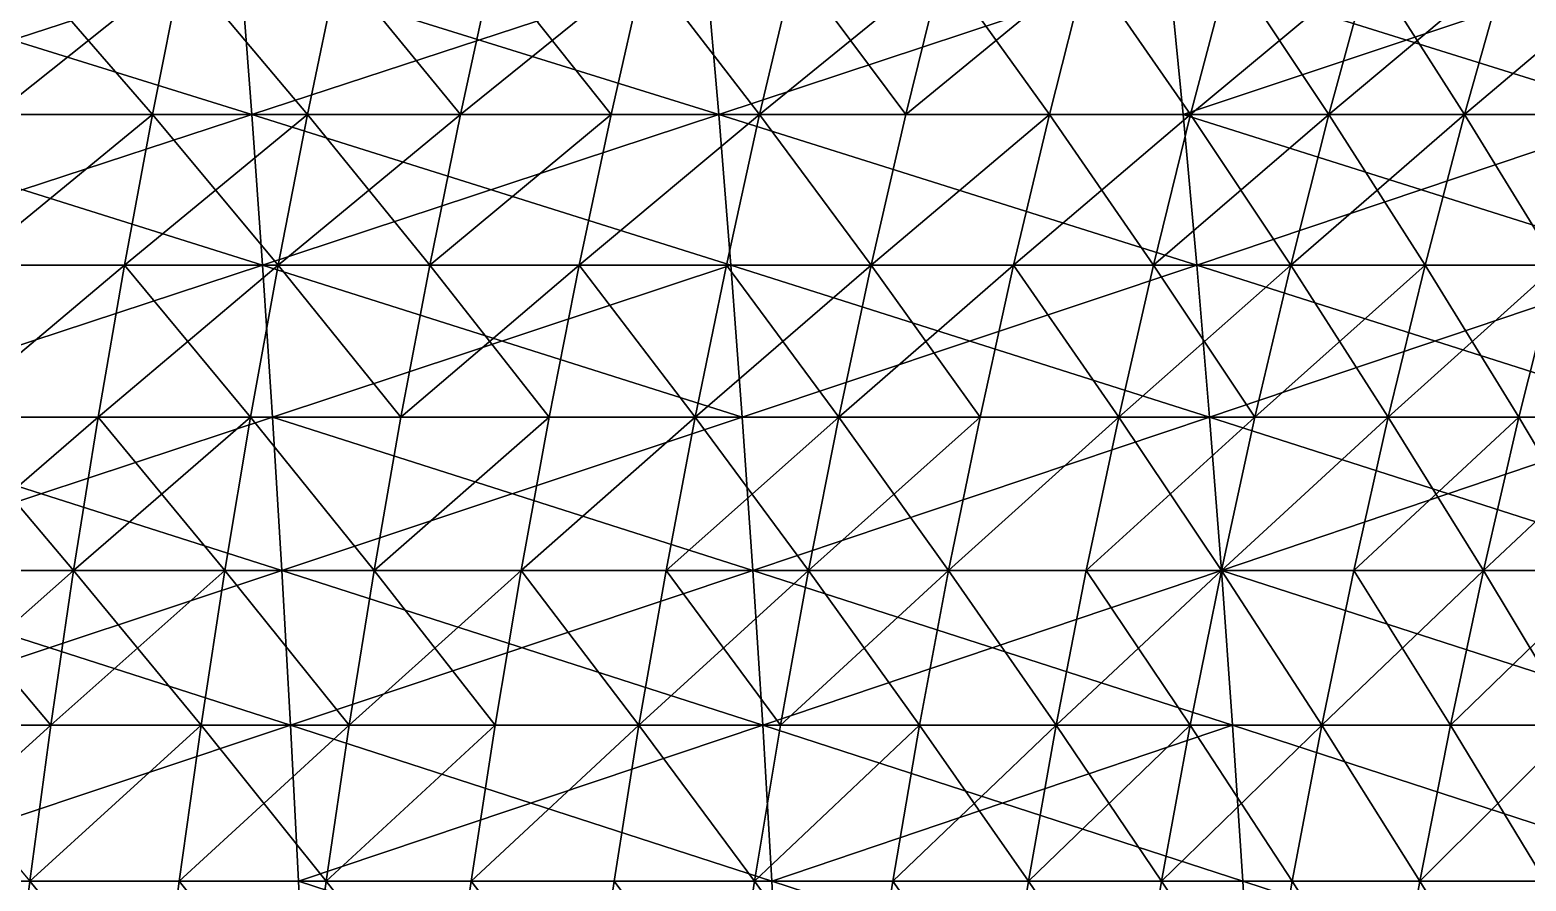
# Model space of a CAD drawing. Header units: millimetres. Extents: x -3250 to 6200, y -3250 to 3250.
# Drawn here: x 4178.6 to 4362.1, y 216.7 to 321.1 of the extents above; entities that cross this region are included whole.
import ezdxf

# ---------------------------------------------------------------- set-up
doc = ezdxf.new("R2010")
doc.units = ezdxf.units.MM
doc.header["$MEASUREMENT"] = 0
doc.layers.add('MESH_3D', color=2, linetype='CONTINUOUS')

msp = doc.modelspace()

# ---------------------------------------------------------------- linework, layer by layer
at = {"layer": 'MESH_3D'}
for points in [[(4147.15, 329.03, 496.81), (4204.46, 329.03, 506.18), (4205.85, 310.75, 498.33)], [(4147.15, 329.03, 496.81), (4205.85, 310.75, 498.33), (4148.34, 310.75, 488.92)], [(4204.46, 329.03, 26193.82), (4147.15, 329.03, 26203.19), (4148.34, 310.75, 26211.08)], [(4204.46, 329.03, 26193.82), (4148.34, 310.75, 26211.08), (4205.85, 310.75, 26201.67)], [(4174.36, 310.75, 2022.63), (4193.63, 310.75, 2032.2), (4197.27, 329.03, 2025.1)], [(4174.36, 310.75, 2022.63), (4197.27, 329.03, 2025.1), (4177.82, 329.03, 2015.44)], [(4193.63, 310.75, 24667.8), (4174.36, 310.75, 24677.37), (4177.82, 329.03, 24684.56)], [(4193.63, 310.75, 24667.8), (4177.82, 329.03, 24684.56), (4197.27, 329.03, 24674.9)], [(4193.63, 310.75, 2032.2), (4212.65, 310.75, 2042.25), (4197.27, 329.03, 2025.1)], [(4212.65, 310.75, 24657.75), (4193.63, 310.75, 24667.8), (4197.27, 329.03, 24674.9)], [(4197.27, 329.03, 2025.1), (4212.65, 310.75, 2042.25), (4216.46, 329.03, 2035.25)], [(4212.65, 310.75, 24657.75), (4197.27, 329.03, 24674.9), (4216.46, 329.03, 24664.75)], [(4204.46, 329.03, 506.18), (4261.52, 329.03, 516.98), (4263.1, 310.75, 509.16)], [(4204.46, 329.03, 506.18), (4263.1, 310.75, 509.16), (4205.85, 310.75, 498.33)], [(4261.52, 329.03, 26183.02), (4204.46, 329.03, 26193.82), (4205.85, 310.75, 26201.67)], [(4261.52, 329.03, 26183.02), (4205.85, 310.75, 26201.67), (4263.1, 310.75, 26190.84)], [(4212.65, 310.75, 2042.25), (4231.41, 310.75, 2052.78), (4216.46, 329.03, 2035.25)], [(4231.41, 310.75, 24647.22), (4212.65, 310.75, 24657.75), (4216.46, 329.03, 24664.75)], [(4216.46, 329.03, 2035.25), (4231.41, 310.75, 2052.78), (4235.4, 329.03, 2045.87)], [(4231.41, 310.75, 24647.22), (4216.46, 329.03, 24664.75), (4235.4, 329.03, 24654.13)], [(4231.41, 310.75, 2052.78), (4249.9, 310.75, 2063.76), (4254.06, 329.03, 2056.96)], [(4231.41, 310.75, 2052.78), (4254.06, 329.03, 2056.96), (4235.4, 329.03, 2045.87)], [(4249.9, 310.75, 24636.24), (4231.41, 310.75, 24647.22), (4235.4, 329.03, 24654.13)], [(4249.9, 310.75, 24636.24), (4235.4, 329.03, 24654.13), (4254.06, 329.03, 24643.04)], [(4249.9, 310.75, 2063.76), (4268.12, 310.75, 2075.21), (4254.06, 329.03, 2056.96)], [(4268.12, 310.75, 24624.79), (4249.9, 310.75, 24636.24), (4254.06, 329.03, 24643.04)], [(4254.06, 329.03, 2056.96), (4268.12, 310.75, 2075.21), (4272.45, 329.03, 2068.51)], [(4268.12, 310.75, 24624.79), (4254.06, 329.03, 24643.04), (4272.45, 329.03, 24631.49)], [(4261.52, 329.03, 516.98), (4318.3, 329.03, 529.19), (4263.1, 310.75, 509.16)], [(4318.3, 329.03, 26170.81), (4261.52, 329.03, 26183.02), (4263.1, 310.75, 26190.84)], [(4263.1, 310.75, 509.16), (4318.3, 329.03, 529.19), (4320.07, 310.75, 521.42)], [(4318.3, 329.03, 26170.81), (4263.1, 310.75, 26190.84), (4320.07, 310.75, 26178.58)], [(4268.12, 310.75, 2075.21), (4290.54, 329.03, 2080.52), (4272.45, 329.03, 2068.51)], [(4268.12, 310.75, 2075.21), (4286.04, 310.75, 2087.11), (4290.54, 329.03, 2080.52)], [(4286.04, 310.75, 24612.89), (4268.12, 310.75, 24624.79), (4272.45, 329.03, 24631.49)], [(4286.04, 310.75, 24612.89), (4272.45, 329.03, 24631.49), (4290.54, 329.03, 24619.48)], [(4286.04, 310.75, 2087.11), (4303.67, 310.75, 2099.44), (4308.32, 329.03, 2092.97)], [(4286.04, 310.75, 2087.11), (4308.32, 329.03, 2092.97), (4290.54, 329.03, 2080.52)], [(4303.67, 310.75, 24600.56), (4286.04, 310.75, 24612.89), (4290.54, 329.03, 24619.48)], [(4303.67, 310.75, 24600.56), (4290.54, 329.03, 24619.48), (4308.32, 329.03, 24607.03)], [(4303.67, 310.75, 2099.44), (4320.97, 310.75, 2112.22), (4308.32, 329.03, 2092.97)], [(4320.97, 310.75, 24587.78), (4303.67, 310.75, 24600.56), (4308.32, 329.03, 24607.03)], [(4308.32, 329.03, 2092.97), (4320.97, 310.75, 2112.22), (4325.79, 329.03, 2105.86)], [(4320.97, 310.75, 24587.78), (4308.32, 329.03, 24607.03), (4325.79, 329.03, 24594.14)], [(4318.3, 329.03, 529.19), (4376.72, 310.75, 535.09), (4320.07, 310.75, 521.42)], [(4318.3, 329.03, 529.19), (4374.75, 329.03, 542.82), (4376.72, 310.75, 535.09)], [(4374.75, 329.03, 26157.18), (4318.3, 329.03, 26170.81), (4320.07, 310.75, 26178.58)], [(4374.75, 329.03, 26157.18), (4320.07, 310.75, 26178.58), (4376.72, 310.75, 26164.91)], [(4320.97, 310.75, 2112.22), (4342.93, 329.03, 2119.18), (4325.79, 329.03, 2105.86)], [(4320.97, 310.75, 2112.22), (4337.96, 310.75, 2125.42), (4342.93, 329.03, 2119.18)], [(4337.96, 310.75, 24574.58), (4320.97, 310.75, 24587.78), (4325.79, 329.03, 24594.14)], [(4337.96, 310.75, 24574.58), (4325.79, 329.03, 24594.14), (4342.93, 329.03, 24580.82)], [(4337.96, 310.75, 2125.42), (4359.74, 329.03, 2132.93), (4342.93, 329.03, 2119.18)], [(4337.96, 310.75, 2125.42), (4354.61, 310.75, 2139.04), (4359.74, 329.03, 2132.93)], [(4354.61, 310.75, 24560.96), (4337.96, 310.75, 24574.58), (4342.93, 329.03, 24580.82)], [(4354.61, 310.75, 24560.96), (4342.93, 329.03, 24580.82), (4359.74, 329.03, 24567.07)], [(4354.61, 310.75, 2139.04), (4370.92, 310.75, 2153.07), (4376.19, 329.03, 2147.09)], [(4354.61, 310.75, 2139.04), (4376.19, 329.03, 2147.09), (4359.74, 329.03, 2132.93)], [(4370.92, 310.75, 24546.93), (4354.61, 310.75, 24560.96), (4359.74, 329.03, 24567.07)], [(4370.92, 310.75, 24546.93), (4359.74, 329.03, 24567.07), (4376.19, 329.03, 24552.91)], [(4148.34, 310.75, 488.92), (4205.85, 310.75, 498.33), (4207.15, 292.27, 490.92)], [(4148.34, 310.75, 488.92), (4207.15, 292.27, 490.92), (4149.46, 292.27, 481.49)], [(4205.85, 310.75, 26201.67), (4148.34, 310.75, 26211.08), (4149.46, 292.27, 26218.51)], [(4205.85, 310.75, 26201.67), (4149.46, 292.27, 26218.51), (4207.15, 292.27, 26209.08)], [(4171.1, 292.27, 2029.4), (4193.63, 310.75, 2032.2), (4174.36, 310.75, 2022.63)], [(4171.1, 292.27, 2029.4), (4190.2, 292.27, 2038.89), (4193.63, 310.75, 2032.2)], [(4193.63, 310.75, 24667.8), (4171.1, 292.27, 24670.6), (4174.36, 310.75, 24677.37)], [(4190.2, 292.27, 24661.11), (4171.1, 292.27, 24670.6), (4193.63, 310.75, 24667.8)], [(4190.2, 292.27, 2038.89), (4209.05, 292.27, 2048.86), (4212.65, 310.75, 2042.25)], [(4190.2, 292.27, 2038.89), (4212.65, 310.75, 2042.25), (4193.63, 310.75, 2032.2)], [(4209.05, 292.27, 24651.14), (4190.2, 292.27, 24661.11), (4193.63, 310.75, 24667.8)], [(4209.05, 292.27, 24651.14), (4193.63, 310.75, 24667.8), (4212.65, 310.75, 24657.75)], [(4205.85, 310.75, 498.33), (4264.59, 292.27, 501.79), (4207.15, 292.27, 490.92)], [(4205.85, 310.75, 498.33), (4263.1, 310.75, 509.16), (4264.59, 292.27, 501.79)], [(4263.1, 310.75, 26190.84), (4205.85, 310.75, 26201.67), (4207.15, 292.27, 26209.08)], [(4263.1, 310.75, 26190.84), (4207.15, 292.27, 26209.08), (4264.59, 292.27, 26198.21)], [(4209.05, 292.27, 2048.86), (4231.41, 310.75, 2052.78), (4212.65, 310.75, 2042.25)], [(4209.05, 292.27, 2048.86), (4227.65, 292.27, 2059.29), (4231.41, 310.75, 2052.78)], [(4227.65, 292.27, 24640.71), (4209.05, 292.27, 24651.14), (4212.65, 310.75, 24657.75)], [(4227.65, 292.27, 24640.71), (4212.65, 310.75, 24657.75), (4231.41, 310.75, 24647.22)], [(4227.65, 292.27, 2059.29), (4249.9, 310.75, 2063.76), (4231.41, 310.75, 2052.78)], [(4227.65, 292.27, 2059.29), (4245.98, 292.27, 2070.18), (4249.9, 310.75, 2063.76)], [(4249.9, 310.75, 24636.24), (4227.65, 292.27, 24640.71), (4231.41, 310.75, 24647.22)], [(4245.98, 292.27, 24629.82), (4227.65, 292.27, 24640.71), (4249.9, 310.75, 24636.24)], [(4245.98, 292.27, 2070.18), (4268.12, 310.75, 2075.21), (4249.9, 310.75, 2063.76)], [(4245.98, 292.27, 2070.18), (4264.04, 292.27, 2081.52), (4268.12, 310.75, 2075.21)], [(4268.12, 310.75, 24624.79), (4245.98, 292.27, 24629.82), (4249.9, 310.75, 24636.24)], [(4264.04, 292.27, 24618.48), (4245.98, 292.27, 24629.82), (4268.12, 310.75, 24624.79)], [(4263.1, 310.75, 509.16), (4321.74, 292.27, 514.09), (4264.59, 292.27, 501.79)], [(4263.1, 310.75, 509.16), (4320.07, 310.75, 521.42), (4321.74, 292.27, 514.09)], [(4321.74, 292.27, 26185.91), (4263.1, 310.75, 26190.84), (4264.59, 292.27, 26198.21)], [(4320.07, 310.75, 26178.58), (4263.1, 310.75, 26190.84), (4321.74, 292.27, 26185.91)], [(4264.04, 292.27, 2081.52), (4281.81, 292.27, 2093.32), (4268.12, 310.75, 2075.21)], [(4281.81, 292.27, 24606.68), (4264.04, 292.27, 24618.48), (4268.12, 310.75, 24624.79)], [(4268.12, 310.75, 2075.21), (4281.81, 292.27, 2093.32), (4286.04, 310.75, 2087.11)], [(4281.81, 292.27, 24606.68), (4268.12, 310.75, 24624.79), (4286.04, 310.75, 24612.89)], [(4281.81, 292.27, 2093.32), (4303.67, 310.75, 2099.44), (4286.04, 310.75, 2087.11)], [(4281.81, 292.27, 2093.32), (4299.28, 292.27, 2105.55), (4303.67, 310.75, 2099.44)], [(4303.67, 310.75, 24600.56), (4281.81, 292.27, 24606.68), (4286.04, 310.75, 24612.89)], [(4299.28, 292.27, 24594.45), (4281.81, 292.27, 24606.68), (4303.67, 310.75, 24600.56)], [(4299.28, 292.27, 2105.55), (4320.97, 310.75, 2112.22), (4303.67, 310.75, 2099.44)], [(4299.28, 292.27, 2105.55), (4316.43, 292.27, 2118.21), (4320.97, 310.75, 2112.22)], [(4316.43, 292.27, 24581.79), (4299.28, 292.27, 24594.45), (4303.67, 310.75, 24600.56)], [(4316.43, 292.27, 24581.79), (4303.67, 310.75, 24600.56), (4320.97, 310.75, 24587.78)], [(4316.43, 292.27, 2118.21), (4333.27, 292.27, 2131.3), (4337.96, 310.75, 2125.42)], [(4316.43, 292.27, 2118.21), (4337.96, 310.75, 2125.42), (4320.97, 310.75, 2112.22)], [(4333.27, 292.27, 24568.7), (4316.43, 292.27, 24581.79), (4320.97, 310.75, 24587.78)], [(4320.07, 310.75, 521.42), (4378.57, 292.27, 527.81), (4321.74, 292.27, 514.09)], [(4320.07, 310.75, 521.42), (4376.72, 310.75, 535.09), (4378.57, 292.27, 527.81)], [(4376.72, 310.75, 26164.91), (4320.07, 310.75, 26178.58), (4321.74, 292.27, 26185.91)], [(4333.27, 292.27, 24568.7), (4320.97, 310.75, 24587.78), (4337.96, 310.75, 24574.58)], [(4376.72, 310.75, 26164.91), (4321.74, 292.27, 26185.91), (4378.57, 292.27, 26172.19)], [(4333.27, 292.27, 2131.3), (4349.78, 292.27, 2144.8), (4354.61, 310.75, 2139.04)], [(4333.27, 292.27, 2131.3), (4354.61, 310.75, 2139.04), (4337.96, 310.75, 2125.42)], [(4349.78, 292.27, 24555.2), (4333.27, 292.27, 24568.7), (4337.96, 310.75, 24574.58)], [(4349.78, 292.27, 24555.2), (4337.96, 310.75, 24574.58), (4354.61, 310.75, 24560.96)], [(4349.78, 292.27, 2144.8), (4365.94, 292.27, 2158.71), (4354.61, 310.75, 2139.04)], [(4365.94, 292.27, 24541.29), (4349.78, 292.27, 24555.2), (4354.61, 310.75, 24560.96)], [(4354.61, 310.75, 2139.04), (4365.94, 292.27, 2158.71), (4370.92, 310.75, 2153.07)], [(4365.94, 292.27, 24541.29), (4354.61, 310.75, 24560.96), (4370.92, 310.75, 24546.93)], [(4149.46, 292.27, 481.49), (4207.15, 292.27, 490.92), (4150.51, 273.62, 474.51)], [(4207.15, 292.27, 26209.08), (4149.46, 292.27, 26218.51), (4150.51, 273.62, 26225.49)], [(4150.51, 273.62, 474.51), (4207.15, 292.27, 490.92), (4208.38, 273.62, 483.97)], [(4207.15, 292.27, 26209.08), (4150.51, 273.62, 26225.49), (4208.38, 273.62, 26216.03)], [(4168.04, 273.62, 2035.76), (4186.98, 273.62, 2045.17), (4190.2, 292.27, 2038.89)], [(4168.04, 273.62, 2035.76), (4190.2, 292.27, 2038.89), (4171.1, 292.27, 2029.4)], [(4190.2, 292.27, 24661.11), (4168.04, 273.62, 24664.24), (4171.1, 292.27, 24670.6)], [(4186.98, 273.62, 24654.83), (4168.04, 273.62, 24664.24), (4190.2, 292.27, 24661.11)], [(4186.98, 273.62, 2045.17), (4205.68, 273.62, 2055.05), (4209.05, 292.27, 2048.86)], [(4186.98, 273.62, 2045.17), (4209.05, 292.27, 2048.86), (4190.2, 292.27, 2038.89)], [(4205.68, 273.62, 24644.95), (4186.98, 273.62, 24654.83), (4190.2, 292.27, 24661.11)], [(4205.68, 273.62, 24644.95), (4190.2, 292.27, 24661.11), (4209.05, 292.27, 24651.14)], [(4205.68, 273.62, 2055.05), (4224.12, 273.62, 2065.4), (4209.05, 292.27, 2048.86)], [(4224.12, 273.62, 24634.6), (4205.68, 273.62, 24644.95), (4209.05, 292.27, 24651.14)], [(4207.15, 292.27, 490.92), (4264.59, 292.27, 501.79), (4265.99, 273.62, 494.88)], [(4207.15, 292.27, 490.92), (4265.99, 273.62, 494.88), (4208.38, 273.62, 483.97)], [(4264.59, 292.27, 26198.21), (4207.15, 292.27, 26209.08), (4208.38, 273.62, 26216.03)], [(4264.59, 292.27, 26198.21), (4208.38, 273.62, 26216.03), (4265.99, 273.62, 26205.12)], [(4209.05, 292.27, 2048.86), (4224.12, 273.62, 2065.4), (4227.65, 292.27, 2059.29)], [(4224.12, 273.62, 24634.6), (4209.05, 292.27, 24651.14), (4227.65, 292.27, 24640.71)], [(4224.12, 273.62, 2065.4), (4245.98, 292.27, 2070.18), (4227.65, 292.27, 2059.29)], [(4224.12, 273.62, 2065.4), (4242.31, 273.62, 2076.2), (4245.98, 292.27, 2070.18)], [(4242.31, 273.62, 24623.8), (4224.12, 273.62, 24634.6), (4227.65, 292.27, 24640.71)], [(4242.31, 273.62, 24623.8), (4227.65, 292.27, 24640.71), (4245.98, 292.27, 24629.82)], [(4242.31, 273.62, 2076.2), (4260.21, 273.62, 2087.45), (4245.98, 292.27, 2070.18)], [(4260.21, 273.62, 24612.55), (4242.31, 273.62, 24623.8), (4245.98, 292.27, 24629.82)], [(4245.98, 292.27, 2070.18), (4260.21, 273.62, 2087.45), (4264.04, 292.27, 2081.52)], [(4260.21, 273.62, 24612.55), (4245.98, 292.27, 24629.82), (4264.04, 292.27, 24618.48)], [(4260.21, 273.62, 2087.45), (4277.83, 273.62, 2099.15), (4281.81, 292.27, 2093.32)], [(4260.21, 273.62, 2087.45), (4281.81, 292.27, 2093.32), (4264.04, 292.27, 2081.52)], [(4277.83, 273.62, 24600.85), (4260.21, 273.62, 24612.55), (4264.04, 292.27, 24618.48)], [(4277.83, 273.62, 24600.85), (4264.04, 292.27, 24618.48), (4281.81, 292.27, 24606.68)], [(4264.59, 292.27, 501.79), (4323.31, 273.62, 507.21), (4265.99, 273.62, 494.88)], [(4264.59, 292.27, 501.79), (4321.74, 292.27, 514.09), (4323.31, 273.62, 507.21)], [(4321.74, 292.27, 26185.91), (4264.59, 292.27, 26198.21), (4265.99, 273.62, 26205.12)], [(4321.74, 292.27, 26185.91), (4265.99, 273.62, 26205.12), (4323.31, 273.62, 26192.79)], [(4277.83, 273.62, 2099.15), (4299.28, 292.27, 2105.55), (4281.81, 292.27, 2093.32)], [(4277.83, 273.62, 2099.15), (4295.16, 273.62, 2111.28), (4299.28, 292.27, 2105.55)], [(4295.16, 273.62, 24588.72), (4277.83, 273.62, 24600.85), (4281.81, 292.27, 24606.68)], [(4295.16, 273.62, 24588.72), (4281.81, 292.27, 24606.68), (4299.28, 292.27, 24594.45)], [(4295.16, 273.62, 2111.28), (4312.17, 273.62, 2123.84), (4299.28, 292.27, 2105.55)], [(4312.17, 273.62, 24576.16), (4295.16, 273.62, 24588.72), (4299.28, 292.27, 24594.45)], [(4299.28, 292.27, 2105.55), (4312.17, 273.62, 2123.84), (4316.43, 292.27, 2118.21)], [(4312.17, 273.62, 24576.16), (4299.28, 292.27, 24594.45), (4316.43, 292.27, 24581.79)], [(4312.17, 273.62, 2123.84), (4333.27, 292.27, 2131.3), (4316.43, 292.27, 2118.21)], [(4312.17, 273.62, 2123.84), (4328.87, 273.62, 2136.81), (4333.27, 292.27, 2131.3)], [(4328.87, 273.62, 24563.19), (4312.17, 273.62, 24576.16), (4316.43, 292.27, 24581.79)], [(4328.87, 273.62, 24563.19), (4316.43, 292.27, 24581.79), (4333.27, 292.27, 24568.7)], [(4321.74, 292.27, 514.09), (4378.57, 292.27, 527.81), (4380.31, 273.62, 520.97)], [(4321.74, 292.27, 514.09), (4380.31, 273.62, 520.97), (4323.31, 273.62, 507.21)], [(4378.57, 292.27, 26172.19), (4321.74, 292.27, 26185.91), (4323.31, 273.62, 26192.79)], [(4378.57, 292.27, 26172.19), (4323.31, 273.62, 26192.79), (4380.31, 273.62, 26179.03)], [(4328.87, 273.62, 2136.81), (4349.78, 292.27, 2144.8), (4333.27, 292.27, 2131.3)], [(4328.87, 273.62, 2136.81), (4345.24, 273.62, 2150.21), (4349.78, 292.27, 2144.8)], [(4345.24, 273.62, 24549.79), (4328.87, 273.62, 24563.19), (4333.27, 292.27, 24568.7)], [(4345.24, 273.62, 24549.79), (4333.27, 292.27, 24568.7), (4349.78, 292.27, 24555.2)], [(4345.24, 273.62, 2150.21), (4361.27, 273.62, 2164), (4365.94, 292.27, 2158.71)], [(4345.24, 273.62, 2150.21), (4365.94, 292.27, 2158.71), (4349.78, 292.27, 2144.8)], [(4361.27, 273.62, 24536), (4345.24, 273.62, 24549.79), (4349.78, 292.27, 24555.2)], [(4361.27, 273.62, 24536), (4349.78, 292.27, 24555.2), (4365.94, 292.27, 24541.29)], [(4361.27, 273.62, 2164), (4376.95, 273.62, 2178.19), (4365.94, 292.27, 2158.71)], [(4376.95, 273.62, 24521.81), (4361.27, 273.62, 24536), (4365.94, 292.27, 24541.29)], [(4150.51, 273.62, 474.51), (4208.38, 273.62, 483.97), (4209.52, 254.79, 477.49)], [(4150.51, 273.62, 474.51), (4209.52, 254.79, 477.49), (4151.49, 254.79, 468)], [(4208.38, 273.62, 26216.03), (4150.51, 273.62, 26225.49), (4151.49, 254.79, 26232)], [(4208.38, 273.62, 26216.03), (4151.49, 254.79, 26232), (4209.52, 254.79, 26222.51)], [(4165.18, 254.79, 2041.69), (4186.98, 273.62, 2045.17), (4168.04, 273.62, 2035.76)], [(4165.18, 254.79, 2041.69), (4183.97, 254.79, 2051.03), (4186.98, 273.62, 2045.17)], [(4183.97, 254.79, 24648.97), (4165.18, 254.79, 24658.31), (4168.04, 273.62, 24664.24)], [(4183.97, 254.79, 24648.97), (4168.04, 273.62, 24664.24), (4186.98, 273.62, 24654.83)], [(4183.97, 254.79, 2051.03), (4202.53, 254.79, 2060.84), (4205.68, 273.62, 2055.05)], [(4183.97, 254.79, 2051.03), (4205.68, 273.62, 2055.05), (4186.98, 273.62, 2045.17)], [(4202.53, 254.79, 24639.16), (4183.97, 254.79, 24648.97), (4186.98, 273.62, 24654.83)], [(4202.53, 254.79, 24639.16), (4186.98, 273.62, 24654.83), (4205.68, 273.62, 24644.95)], [(4202.53, 254.79, 2060.84), (4220.83, 254.79, 2071.1), (4205.68, 273.62, 2055.05)], [(4220.83, 254.79, 24628.9), (4202.53, 254.79, 24639.16), (4205.68, 273.62, 24644.95)], [(4205.68, 273.62, 2055.05), (4220.83, 254.79, 2071.1), (4224.12, 273.62, 2065.4)], [(4220.83, 254.79, 24628.9), (4205.68, 273.62, 24644.95), (4224.12, 273.62, 24634.6)], [(4208.38, 273.62, 483.97), (4265.99, 273.62, 494.88), (4209.52, 254.79, 477.49)], [(4267.3, 254.79, 26211.58), (4208.38, 273.62, 26216.03), (4209.52, 254.79, 26222.51)], [(4265.99, 273.62, 26205.12), (4208.38, 273.62, 26216.03), (4267.3, 254.79, 26211.58)], [(4209.52, 254.79, 477.49), (4265.99, 273.62, 494.88), (4267.3, 254.79, 488.42)], [(4220.83, 254.79, 2071.1), (4238.87, 254.79, 2081.82), (4242.31, 273.62, 2076.2)], [(4220.83, 254.79, 2071.1), (4242.31, 273.62, 2076.2), (4224.12, 273.62, 2065.4)], [(4242.31, 273.62, 24623.8), (4220.83, 254.79, 24628.9), (4224.12, 273.62, 24634.6)], [(4238.87, 254.79, 24618.18), (4220.83, 254.79, 24628.9), (4242.31, 273.62, 24623.8)], [(4238.87, 254.79, 2081.82), (4256.64, 254.79, 2092.99), (4260.21, 273.62, 2087.45)], [(4238.87, 254.79, 2081.82), (4260.21, 273.62, 2087.45), (4242.31, 273.62, 2076.2)], [(4260.21, 273.62, 24612.55), (4238.87, 254.79, 24618.18), (4242.31, 273.62, 24623.8)], [(4256.64, 254.79, 24607.01), (4238.87, 254.79, 24618.18), (4260.21, 273.62, 24612.55)], [(4256.64, 254.79, 2092.99), (4274.12, 254.79, 2104.59), (4277.83, 273.62, 2099.15)], [(4256.64, 254.79, 2092.99), (4277.83, 273.62, 2099.15), (4260.21, 273.62, 2087.45)], [(4274.12, 254.79, 24595.41), (4256.64, 254.79, 24607.01), (4260.21, 273.62, 24612.55)], [(4274.12, 254.79, 24595.41), (4260.21, 273.62, 24612.55), (4277.83, 273.62, 24600.85)], [(4265.99, 273.62, 494.88), (4323.31, 273.62, 507.21), (4267.3, 254.79, 488.42)], [(4323.31, 273.62, 26192.79), (4265.99, 273.62, 26205.12), (4267.3, 254.79, 26211.58)], [(4267.3, 254.79, 488.42), (4323.31, 273.62, 507.21), (4324.78, 254.79, 500.79)], [(4323.31, 273.62, 26192.79), (4267.3, 254.79, 26211.58), (4324.78, 254.79, 26199.21)], [(4274.12, 254.79, 2104.59), (4291.31, 254.79, 2116.63), (4295.16, 273.62, 2111.28)], [(4274.12, 254.79, 2104.59), (4295.16, 273.62, 2111.28), (4277.83, 273.62, 2099.15)], [(4291.31, 254.79, 24583.37), (4274.12, 254.79, 24595.41), (4277.83, 273.62, 24600.85)], [(4291.31, 254.79, 24583.37), (4277.83, 273.62, 24600.85), (4295.16, 273.62, 24588.72)], [(4291.31, 254.79, 2116.63), (4312.17, 273.62, 2123.84), (4295.16, 273.62, 2111.28)], [(4291.31, 254.79, 2116.63), (4308.2, 254.79, 2129.09), (4312.17, 273.62, 2123.84)], [(4312.17, 273.62, 24576.16), (4291.31, 254.79, 24583.37), (4295.16, 273.62, 24588.72)], [(4308.2, 254.79, 24570.91), (4291.31, 254.79, 24583.37), (4312.17, 273.62, 24576.16)], [(4308.2, 254.79, 2129.09), (4328.87, 273.62, 2136.81), (4312.17, 273.62, 2123.84)], [(4308.2, 254.79, 2129.09), (4324.77, 254.79, 2141.97), (4328.87, 273.62, 2136.81)], [(4324.77, 254.79, 24558.03), (4308.2, 254.79, 24570.91), (4312.17, 273.62, 24576.16)], [(4324.77, 254.79, 24558.03), (4312.17, 273.62, 24576.16), (4328.87, 273.62, 24563.19)], [(4323.31, 273.62, 507.21), (4381.94, 254.79, 514.58), (4324.78, 254.79, 500.79)], [(4323.31, 273.62, 507.21), (4380.31, 273.62, 520.97), (4381.94, 254.79, 514.58)], [(4380.31, 273.62, 26179.03), (4323.31, 273.62, 26192.79), (4324.78, 254.79, 26199.21)], [(4324.77, 254.79, 2141.97), (4341.01, 254.79, 2155.25), (4345.24, 273.62, 2150.21)], [(4324.77, 254.79, 2141.97), (4345.24, 273.62, 2150.21), (4328.87, 273.62, 2136.81)], [(4345.24, 273.62, 24549.79), (4324.77, 254.79, 24558.03), (4328.87, 273.62, 24563.19)], [(4341.01, 254.79, 24544.75), (4324.77, 254.79, 24558.03), (4345.24, 273.62, 24549.79)], [(4380.31, 273.62, 26179.03), (4324.78, 254.79, 26199.21), (4381.94, 254.79, 26185.42)], [(4341.01, 254.79, 2155.25), (4356.91, 254.79, 2168.94), (4361.27, 273.62, 2164)], [(4341.01, 254.79, 2155.25), (4361.27, 273.62, 2164), (4345.24, 273.62, 2150.21)], [(4356.91, 254.79, 24531.06), (4341.01, 254.79, 24544.75), (4345.24, 273.62, 24549.79)], [(4356.91, 254.79, 24531.06), (4345.24, 273.62, 24549.79), (4361.27, 273.62, 24536)], [(4356.91, 254.79, 2168.94), (4372.47, 254.79, 2183.02), (4376.95, 273.62, 2178.19)], [(4356.91, 254.79, 2168.94), (4376.95, 273.62, 2178.19), (4361.27, 273.62, 2164)], [(4372.47, 254.79, 24516.98), (4356.91, 254.79, 24531.06), (4361.27, 273.62, 24536)], [(4372.47, 254.79, 24516.98), (4361.27, 273.62, 24536), (4376.95, 273.62, 24521.81)], [(4151.49, 254.79, 468), (4210.58, 235.8, 471.46), (4152.4, 235.8, 461.95)], [(4151.49, 254.79, 468), (4209.52, 254.79, 477.49), (4210.58, 235.8, 471.46)], [(4209.52, 254.79, 26222.51), (4151.49, 254.79, 26232), (4152.4, 235.8, 26238.05)], [(4209.52, 254.79, 26222.51), (4152.4, 235.8, 26238.05), (4210.58, 235.8, 26228.54)], [(4162.53, 235.8, 2047.2), (4183.97, 254.79, 2051.03), (4165.18, 254.79, 2041.69)], [(4162.53, 235.8, 2047.2), (4181.18, 235.8, 2056.47), (4183.97, 254.79, 2051.03)], [(4181.18, 235.8, 24643.53), (4162.53, 235.8, 24652.8), (4165.18, 254.79, 24658.31)], [(4181.18, 235.8, 24643.53), (4165.18, 254.79, 24658.31), (4183.97, 254.79, 24648.97)], [(4181.18, 235.8, 2056.47), (4202.53, 254.79, 2060.84), (4183.97, 254.79, 2051.03)], [(4181.18, 235.8, 2056.47), (4199.6, 235.8, 2066.21), (4202.53, 254.79, 2060.84)], [(4199.6, 235.8, 24633.79), (4181.18, 235.8, 24643.53), (4183.97, 254.79, 24648.97)], [(4199.6, 235.8, 24633.79), (4183.97, 254.79, 24648.97), (4202.53, 254.79, 24639.16)], [(4199.6, 235.8, 2066.21), (4217.77, 235.8, 2076.4), (4202.53, 254.79, 2060.84)], [(4217.77, 235.8, 24623.6), (4199.6, 235.8, 24633.79), (4202.53, 254.79, 24639.16)], [(4202.53, 254.79, 2060.84), (4217.77, 235.8, 2076.4), (4220.83, 254.79, 2071.1)], [(4217.77, 235.8, 24623.6), (4202.53, 254.79, 24639.16), (4220.83, 254.79, 24628.9)], [(4209.52, 254.79, 477.49), (4267.3, 254.79, 488.42), (4268.51, 235.8, 482.42)], [(4209.52, 254.79, 477.49), (4268.51, 235.8, 482.42), (4210.58, 235.8, 471.46)], [(4267.3, 254.79, 26211.58), (4209.52, 254.79, 26222.51), (4210.58, 235.8, 26228.54)], [(4267.3, 254.79, 26211.58), (4210.58, 235.8, 26228.54), (4268.51, 235.8, 26217.58)], [(4217.77, 235.8, 2076.4), (4235.68, 235.8, 2087.04), (4238.87, 254.79, 2081.82)], [(4217.77, 235.8, 2076.4), (4238.87, 254.79, 2081.82), (4220.83, 254.79, 2071.1)], [(4235.68, 235.8, 24612.96), (4217.77, 235.8, 24623.6), (4220.83, 254.79, 24628.9)], [(4235.68, 235.8, 24612.96), (4220.83, 254.79, 24628.9), (4238.87, 254.79, 24618.18)], [(4235.68, 235.8, 2087.04), (4253.32, 235.8, 2098.12), (4238.87, 254.79, 2081.82)], [(4253.32, 235.8, 24601.88), (4235.68, 235.8, 24612.96), (4238.87, 254.79, 24618.18)], [(4238.87, 254.79, 2081.82), (4253.32, 235.8, 2098.12), (4256.64, 254.79, 2092.99)], [(4253.32, 235.8, 24601.88), (4238.87, 254.79, 24618.18), (4256.64, 254.79, 24607.01)], [(4253.32, 235.8, 2098.12), (4274.12, 254.79, 2104.59), (4256.64, 254.79, 2092.99)], [(4253.32, 235.8, 2098.12), (4270.68, 235.8, 2109.64), (4274.12, 254.79, 2104.59)], [(4270.68, 235.8, 24590.36), (4253.32, 235.8, 24601.88), (4256.64, 254.79, 24607.01)], [(4270.68, 235.8, 24590.36), (4256.64, 254.79, 24607.01), (4274.12, 254.79, 24595.41)], [(4267.3, 254.79, 488.42), (4326.14, 235.8, 494.82), (4268.51, 235.8, 482.42)], [(4267.3, 254.79, 488.42), (4324.78, 254.79, 500.79), (4326.14, 235.8, 494.82)], [(4324.78, 254.79, 26199.21), (4267.3, 254.79, 26211.58), (4268.51, 235.8, 26217.58)], [(4324.78, 254.79, 26199.21), (4268.51, 235.8, 26217.58), (4326.14, 235.8, 26205.18)], [(4270.68, 235.8, 2109.64), (4287.74, 235.8, 2121.59), (4291.31, 254.79, 2116.63)], [(4270.68, 235.8, 2109.64), (4291.31, 254.79, 2116.63), (4274.12, 254.79, 2104.59)], [(4287.74, 235.8, 24578.41), (4270.68, 235.8, 24590.36), (4274.12, 254.79, 24595.41)], [(4287.74, 235.8, 24578.41), (4274.12, 254.79, 24595.41), (4291.31, 254.79, 24583.37)], [(4287.74, 235.8, 2121.59), (4304.5, 235.8, 2133.96), (4291.31, 254.79, 2116.63)], [(4304.5, 235.8, 24566.04), (4287.74, 235.8, 24578.41), (4291.31, 254.79, 24583.37)], [(4291.31, 254.79, 2116.63), (4304.5, 235.8, 2133.96), (4308.2, 254.79, 2129.09)], [(4304.5, 235.8, 24566.04), (4291.31, 254.79, 24583.37), (4308.2, 254.79, 24570.91)], [(4304.5, 235.8, 2133.96), (4324.77, 254.79, 2141.97), (4308.2, 254.79, 2129.09)], [(4304.5, 235.8, 2133.96), (4320.95, 235.8, 2146.75), (4324.77, 254.79, 2141.97)], [(4320.95, 235.8, 24553.25), (4304.5, 235.8, 24566.04), (4308.2, 254.79, 24570.91)], [(4320.95, 235.8, 24553.25), (4308.2, 254.79, 24570.91), (4324.77, 254.79, 24558.03)], [(4320.95, 235.8, 2146.75), (4337.08, 235.8, 2159.94), (4324.77, 254.79, 2141.97)], [(4337.08, 235.8, 24540.06), (4320.95, 235.8, 24553.25), (4324.77, 254.79, 24558.03)], [(4324.77, 254.79, 2141.97), (4337.08, 235.8, 2159.94), (4341.01, 254.79, 2155.25)], [(4337.08, 235.8, 24540.06), (4324.77, 254.79, 24558.03), (4341.01, 254.79, 24544.75)], [(4324.78, 254.79, 500.79), (4383.45, 235.8, 508.66), (4326.14, 235.8, 494.82)], [(4324.78, 254.79, 500.79), (4381.94, 254.79, 514.58), (4383.45, 235.8, 508.66)], [(4383.45, 235.8, 26191.34), (4324.78, 254.79, 26199.21), (4326.14, 235.8, 26205.18)], [(4381.94, 254.79, 26185.42), (4324.78, 254.79, 26199.21), (4383.45, 235.8, 26191.34)], [(4337.08, 235.8, 2159.94), (4356.91, 254.79, 2168.94), (4341.01, 254.79, 2155.25)], [(4337.08, 235.8, 2159.94), (4352.87, 235.8, 2173.53), (4356.91, 254.79, 2168.94)], [(4352.87, 235.8, 24526.47), (4337.08, 235.8, 24540.06), (4341.01, 254.79, 24544.75)], [(4352.87, 235.8, 24526.47), (4341.01, 254.79, 24544.75), (4356.91, 254.79, 24531.06)], [(4352.87, 235.8, 2173.53), (4372.47, 254.79, 2183.02), (4356.91, 254.79, 2168.94)], [(4352.87, 235.8, 2173.53), (4368.31, 235.8, 2187.5), (4372.47, 254.79, 2183.02)], [(4368.31, 235.8, 24512.5), (4352.87, 235.8, 24526.47), (4356.91, 254.79, 24531.06)], [(4368.31, 235.8, 24512.5), (4356.91, 254.79, 24531.06), (4372.47, 254.79, 24516.98)], [(4152.4, 235.8, 461.95), (4210.58, 235.8, 471.46), (4153.24, 216.67, 456.37)], [(4210.58, 235.8, 26228.54), (4152.4, 235.8, 26238.05), (4153.24, 216.67, 26243.63)], [(4153.24, 216.67, 456.37), (4210.58, 235.8, 471.46), (4211.56, 216.67, 465.91)], [(4210.58, 235.8, 26228.54), (4153.24, 216.67, 26243.63), (4211.56, 216.67, 26234.09)], [(4181.18, 235.8, 24643.53), (4160.08, 216.67, 24647.71), (4162.53, 235.8, 24652.8)], [(4178.61, 216.67, 24638.51), (4160.08, 216.67, 24647.71), (4181.18, 235.8, 24643.53)], [(4162.53, 235.8, 2047.2), (4178.61, 216.67, 2061.49), (4181.18, 235.8, 2056.47)], [(4178.61, 216.67, 2061.49), (4196.9, 216.67, 2071.16), (4199.6, 235.8, 2066.21)], [(4178.61, 216.67, 2061.49), (4199.6, 235.8, 2066.21), (4181.18, 235.8, 2056.47)], [(4199.6, 235.8, 24633.79), (4178.61, 216.67, 24638.51), (4181.18, 235.8, 24643.53)], [(4196.9, 216.67, 24628.84), (4178.61, 216.67, 24638.51), (4199.6, 235.8, 24633.79)], [(4196.9, 216.67, 2071.16), (4214.95, 216.67, 2081.28), (4217.77, 235.8, 2076.4)], [(4196.9, 216.67, 2071.16), (4217.77, 235.8, 2076.4), (4199.6, 235.8, 2066.21)], [(4214.95, 216.67, 24618.72), (4196.9, 216.67, 24628.84), (4199.6, 235.8, 24633.79)], [(4214.95, 216.67, 24618.72), (4199.6, 235.8, 24633.79), (4217.77, 235.8, 24623.6)], [(4210.58, 235.8, 471.46), (4268.51, 235.8, 482.42), (4269.63, 216.67, 476.89)], [(4210.58, 235.8, 471.46), (4269.63, 216.67, 476.89), (4211.56, 216.67, 465.91)], [(4268.51, 235.8, 26217.58), (4210.58, 235.8, 26228.54), (4211.56, 216.67, 26234.09)], [(4268.51, 235.8, 26217.58), (4211.56, 216.67, 26234.09), (4269.63, 216.67, 26223.11)], [(4214.95, 216.67, 2081.28), (4232.74, 216.67, 2091.85), (4235.68, 235.8, 2087.04)], [(4214.95, 216.67, 2081.28), (4235.68, 235.8, 2087.04), (4217.77, 235.8, 2076.4)], [(4235.68, 235.8, 24612.96), (4214.95, 216.67, 24618.72), (4217.77, 235.8, 24623.6)], [(4232.74, 216.67, 24608.15), (4214.95, 216.67, 24618.72), (4235.68, 235.8, 24612.96)], [(4232.74, 216.67, 2091.85), (4250.26, 216.67, 2102.86), (4253.32, 235.8, 2098.12)], [(4232.74, 216.67, 2091.85), (4253.32, 235.8, 2098.12), (4235.68, 235.8, 2087.04)], [(4253.32, 235.8, 24601.88), (4232.74, 216.67, 24608.15), (4235.68, 235.8, 24612.96)], [(4250.26, 216.67, 24597.14), (4232.74, 216.67, 24608.15), (4253.32, 235.8, 24601.88)], [(4250.26, 216.67, 2102.86), (4267.5, 216.67, 2114.3), (4253.32, 235.8, 2098.12)], [(4267.5, 216.67, 24585.7), (4250.26, 216.67, 24597.14), (4253.32, 235.8, 24601.88)], [(4253.32, 235.8, 2098.12), (4267.5, 216.67, 2114.3), (4270.68, 235.8, 2109.64)], [(4267.5, 216.67, 24585.7), (4253.32, 235.8, 24601.88), (4270.68, 235.8, 24590.36)], [(4267.5, 216.67, 2114.3), (4284.45, 216.67, 2126.17), (4287.74, 235.8, 2121.59)], [(4267.5, 216.67, 2114.3), (4287.74, 235.8, 2121.59), (4270.68, 235.8, 2109.64)], [(4287.74, 235.8, 24578.41), (4267.5, 216.67, 24585.7), (4270.68, 235.8, 24590.36)], [(4284.45, 216.67, 24573.83), (4267.5, 216.67, 24585.7), (4287.74, 235.8, 24578.41)], [(4268.51, 235.8, 482.42), (4326.14, 235.8, 494.82), (4269.63, 216.67, 476.89)], [(4327.4, 216.67, 26210.68), (4268.51, 235.8, 26217.58), (4269.63, 216.67, 26223.11)], [(4326.14, 235.8, 26205.18), (4268.51, 235.8, 26217.58), (4327.4, 216.67, 26210.68)], [(4269.63, 216.67, 476.89), (4326.14, 235.8, 494.82), (4327.4, 216.67, 489.32)], [(4284.45, 216.67, 2126.17), (4304.5, 235.8, 2133.96), (4287.74, 235.8, 2121.59)], [(4284.45, 216.67, 2126.17), (4301.1, 216.67, 2138.46), (4304.5, 235.8, 2133.96)], [(4301.1, 216.67, 24561.54), (4284.45, 216.67, 24573.83), (4287.74, 235.8, 24578.41)], [(4301.1, 216.67, 24561.54), (4287.74, 235.8, 24578.41), (4304.5, 235.8, 24566.04)], [(4301.1, 216.67, 2138.46), (4320.95, 235.8, 2146.75), (4304.5, 235.8, 2133.96)], [(4301.1, 216.67, 2138.46), (4317.43, 216.67, 2151.16), (4320.95, 235.8, 2146.75)], [(4317.43, 216.67, 24548.84), (4301.1, 216.67, 24561.54), (4304.5, 235.8, 24566.04)], [(4317.43, 216.67, 24548.84), (4304.5, 235.8, 24566.04), (4320.95, 235.8, 24553.25)], [(4317.43, 216.67, 2151.16), (4333.45, 216.67, 2164.26), (4320.95, 235.8, 2146.75)], [(4337.08, 235.8, 24540.06), (4317.43, 216.67, 24548.84), (4320.95, 235.8, 24553.25)], [(4333.45, 216.67, 24535.74), (4317.43, 216.67, 24548.84), (4337.08, 235.8, 24540.06)], [(4320.95, 235.8, 2146.75), (4333.45, 216.67, 2164.26), (4337.08, 235.8, 2159.94)], [(4326.14, 235.8, 494.82), (4384.84, 216.67, 503.19), (4327.4, 216.67, 489.32)], [(4326.14, 235.8, 494.82), (4383.45, 235.8, 508.66), (4384.84, 216.67, 503.19)], [(4384.84, 216.67, 26196.81), (4326.14, 235.8, 26205.18), (4327.4, 216.67, 26210.68)], [(4383.45, 235.8, 26191.34), (4326.14, 235.8, 26205.18), (4384.84, 216.67, 26196.81)], [(4333.45, 216.67, 2164.26), (4349.13, 216.67, 2177.76), (4337.08, 235.8, 2159.94)], [(4349.13, 216.67, 24522.24), (4333.45, 216.67, 24535.74), (4337.08, 235.8, 24540.06)], [(4337.08, 235.8, 2159.94), (4349.13, 216.67, 2177.76), (4352.87, 235.8, 2173.53)], [(4349.13, 216.67, 24522.24), (4337.08, 235.8, 24540.06), (4352.87, 235.8, 24526.47)], [(4349.13, 216.67, 2177.76), (4364.48, 216.67, 2191.64), (4352.87, 235.8, 2173.53)], [(4368.31, 235.8, 24512.5), (4349.13, 216.67, 24522.24), (4352.87, 235.8, 24526.47)], [(4364.48, 216.67, 24508.36), (4349.13, 216.67, 24522.24), (4368.31, 235.8, 24512.5)], [(4352.87, 235.8, 2173.53), (4364.48, 216.67, 2191.64), (4368.31, 235.8, 2187.5)], [(4153.24, 216.67, 456.37), (4212.46, 197.41, 460.82), (4154.01, 197.41, 451.27)], [(4153.24, 216.67, 456.37), (4211.56, 216.67, 465.91), (4212.46, 197.41, 460.82)], [(4176.25, 197.41, 24633.91), (4160.08, 216.67, 24647.71), (4178.61, 216.67, 24638.51)], [(4194.43, 197.41, 24624.3), (4176.25, 197.41, 24633.91), (4178.61, 216.67, 24638.51)], [(4194.43, 197.41, 24624.3), (4178.61, 216.67, 24638.51), (4196.9, 216.67, 24628.84)], [(4212.37, 197.41, 24614.24), (4194.43, 197.41, 24624.3), (4196.9, 216.67, 24628.84)], [(4212.37, 197.41, 24614.24), (4196.9, 216.67, 24628.84), (4214.95, 216.67, 24618.72)], [(4211.56, 216.67, 465.91), (4270.65, 197.41, 471.83), (4212.46, 197.41, 460.82)], [(4211.56, 216.67, 465.91), (4269.63, 216.67, 476.89), (4270.65, 197.41, 471.83)], [(4230.05, 197.41, 24603.74), (4212.37, 197.41, 24614.24), (4214.95, 216.67, 24618.72)], [(4230.05, 197.41, 24603.74), (4214.95, 216.67, 24618.72), (4232.74, 216.67, 24608.15)], [(4247.46, 197.41, 24592.8), (4230.05, 197.41, 24603.74), (4232.74, 216.67, 24608.15)], [(4247.46, 197.41, 24592.8), (4232.74, 216.67, 24608.15), (4250.26, 216.67, 24597.14)], [(4264.59, 197.41, 24581.43), (4247.46, 197.41, 24592.8), (4250.26, 216.67, 24597.14)], [(4264.59, 197.41, 24581.43), (4250.26, 216.67, 24597.14), (4267.5, 216.67, 24585.7)], [(4281.44, 197.41, 24569.64), (4264.59, 197.41, 24581.43), (4267.5, 216.67, 24585.7)], [(4281.44, 197.41, 24569.64), (4267.5, 216.67, 24585.7), (4284.45, 216.67, 24573.83)], [(4269.63, 216.67, 476.89), (4328.55, 197.41, 484.29), (4270.65, 197.41, 471.83)], [(4269.63, 216.67, 476.89), (4327.4, 216.67, 489.32), (4328.55, 197.41, 484.29)], [(4297.98, 197.41, 24557.43), (4281.44, 197.41, 24569.64), (4284.45, 216.67, 24573.83)], [(4297.98, 197.41, 24557.43), (4284.45, 216.67, 24573.83), (4301.1, 216.67, 24561.54)], [(4314.22, 197.41, 24544.81), (4297.98, 197.41, 24557.43), (4301.1, 216.67, 24561.54)], [(4314.22, 197.41, 24544.81), (4301.1, 216.67, 24561.54), (4317.43, 216.67, 24548.84)], [(4330.13, 197.41, 24531.79), (4314.22, 197.41, 24544.81), (4317.43, 216.67, 24548.84)], [(4330.13, 197.41, 24531.79), (4317.43, 216.67, 24548.84), (4333.45, 216.67, 24535.74)], [(4327.4, 216.67, 489.32), (4386.11, 197.41, 498.19), (4328.55, 197.41, 484.29)], [(4327.4, 216.67, 489.32), (4384.84, 216.67, 503.19), (4386.11, 197.41, 498.19)], [(4345.72, 197.41, 24518.37), (4330.13, 197.41, 24531.79), (4333.45, 216.67, 24535.74)], [(4345.72, 197.41, 24518.37), (4333.45, 216.67, 24535.74), (4349.13, 216.67, 24522.24)], [(4360.96, 197.41, 24504.58), (4345.72, 197.41, 24518.37), (4349.13, 216.67, 24522.24)], [(4360.96, 197.41, 24504.58), (4349.13, 216.67, 24522.24), (4364.48, 216.67, 24508.36)], [(4375.86, 197.41, 24490.4), (4360.96, 197.41, 24504.58), (4364.48, 216.67, 24508.36)]]:
    msp.add_3dface(points, dxfattribs=at)

doc.saveas('drawing.dxf')
